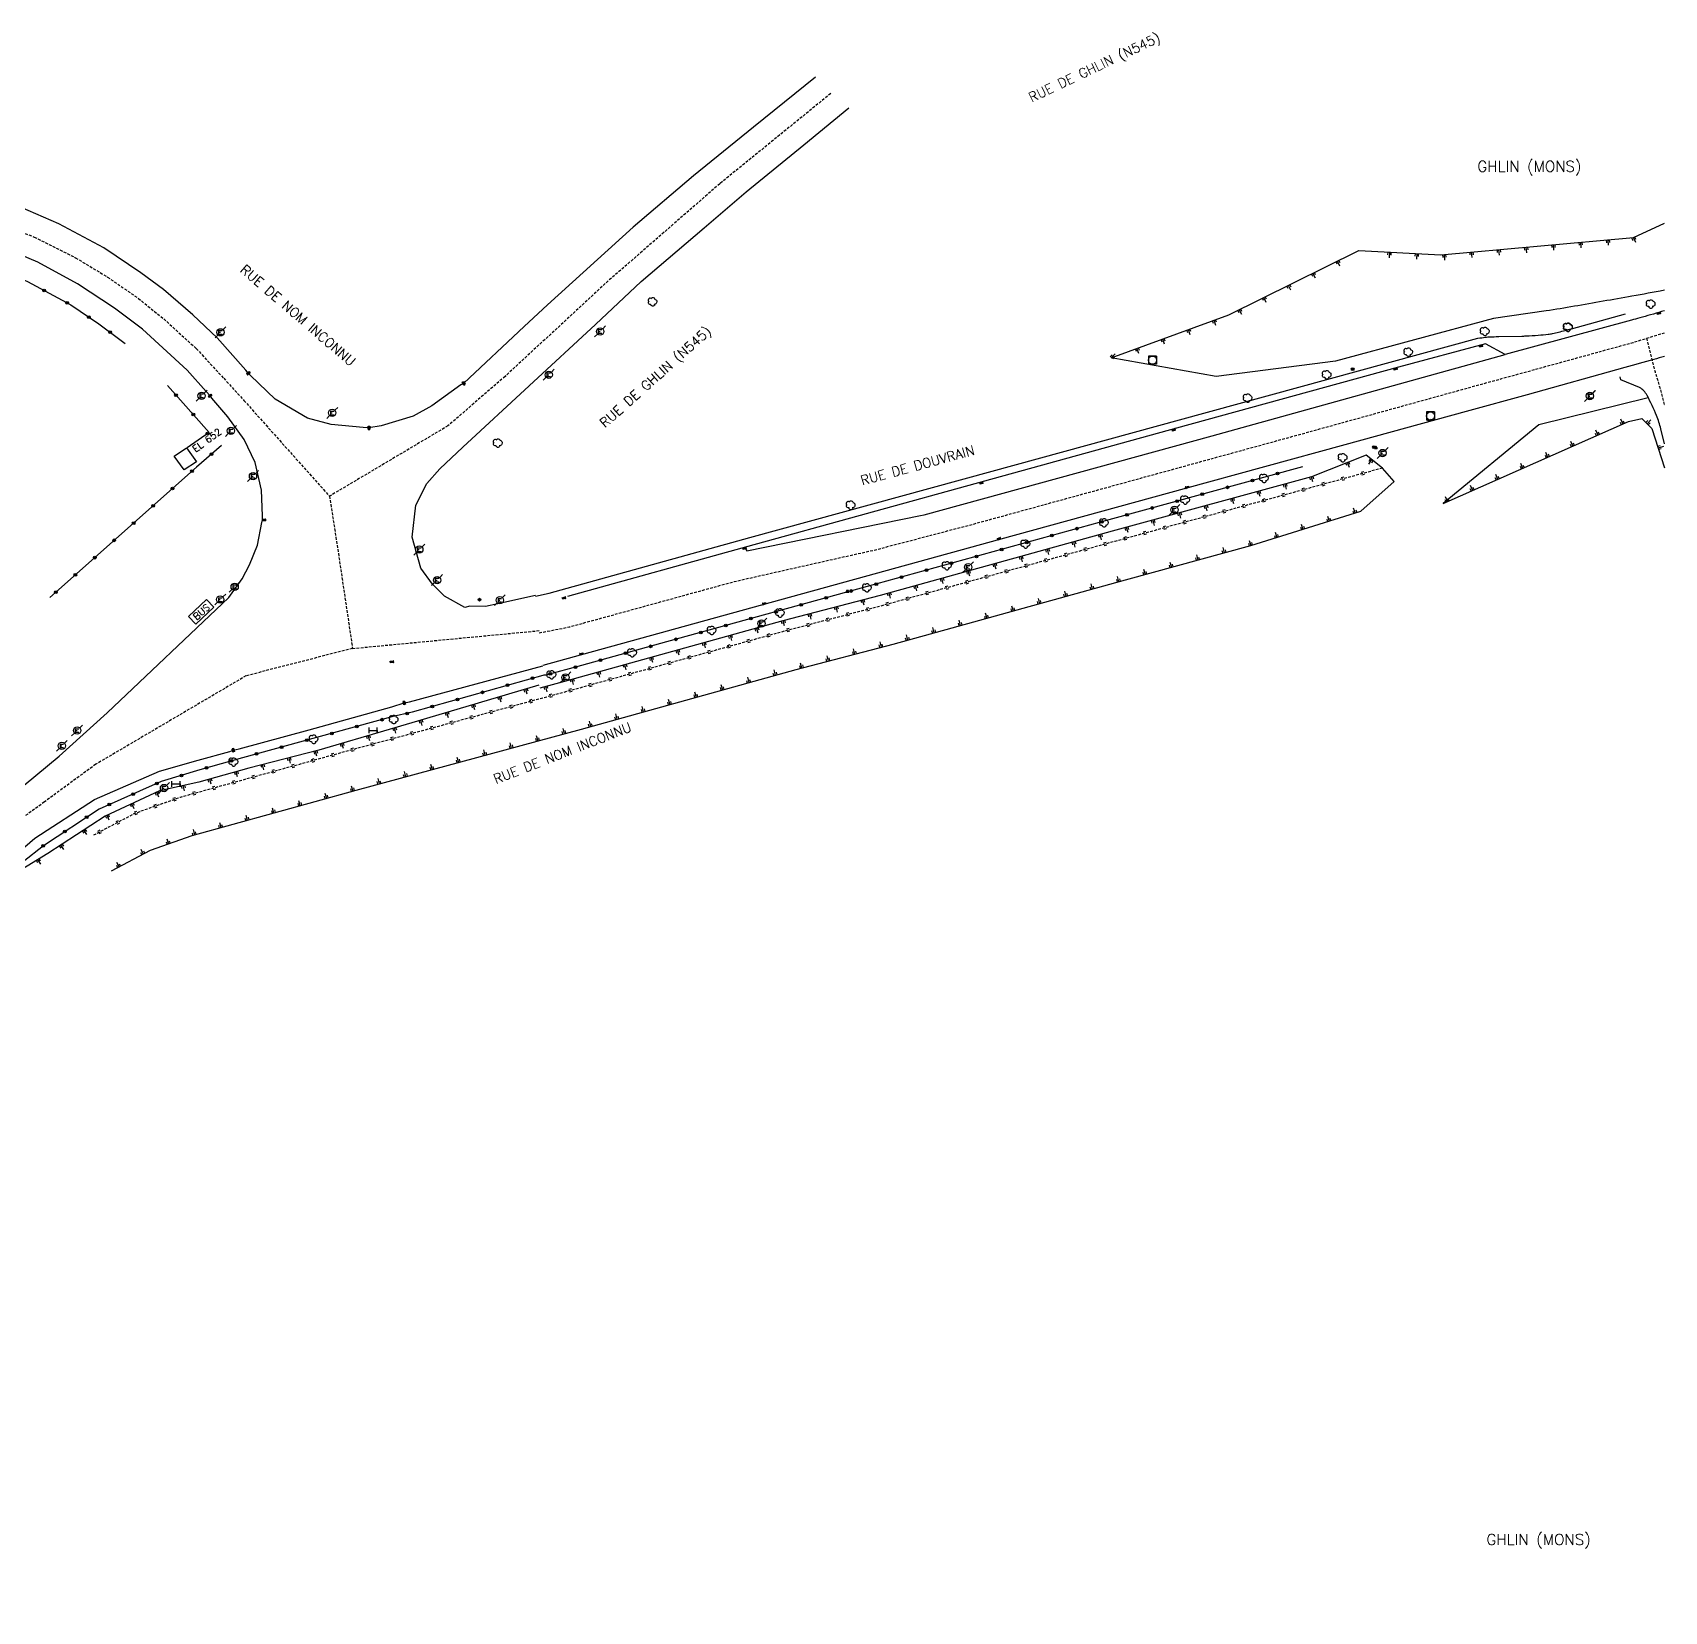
# Model space of a CAD drawing. Header units: millimetres. Extents: x 114000 to 115000, y 129000 to 130000.
# Drawn here: x 114702 to 115000, y 129000 to 129288.4 of the extents above; entities that cross this region are included whole.
import ezdxf
from ezdxf.enums import TextEntityAlignment as Align

# ---------------------------------------------------------------- set-up
doc = ezdxf.new("R2010")
doc.units = ezdxf.units.MM
doc.linetypes.add('DASHED', pattern=[0.75, 0.5, -0.25])
doc.layers.get('0').update_dxf_attribs({"linetype": 'CONTINUOUS'})
for name, color, linetype in [('W0001', 6, 'DASHED'), ('W0008', 7, 'CONTINUOUS'), ('W0100', 7, 'CONTINUOUS'), ('W0211', 2, 'CONTINUOUS'), ('W0220', 5, 'DASHED'), ('W0300', 7, 'CONTINUOUS'), ('W0322', 7, 'CONTINUOUS'), ('W0400', 7, 'CONTINUOUS'), ('W0420', 7, 'CONTINUOUS'), ('W0471', 7, 'CONTINUOUS'), ('W0851', 7, 'CONTINUOUS'), ('W0980', 7, 'CONTINUOUS'), ('W0984', 7, 'CONTINUOUS'), ('W0989', 7, 'CONTINUOUS'), ('W1474', 7, 'CONTINUOUS')]:
    doc.layers.add(name, color=color, linetype=linetype)
doc.styles.get("Standard").update_dxf_attribs({"font": 'romans.shx', "width": 0.85})

# ---------------------------------------------------------------- blocks, each defined once
blk = doc.blocks.new('t322o')
at = {"color": 0, "linetype": 'Continuous'}
for radius in [0.25, 0.15]:
    blk.add_circle((0, 0), radius, dxfattribs=at)
blk = doc.blocks.new('t211o')
at = {"color": 0, "linetype": 'Continuous'}
for p, q in [((-0.29, 0.5), (-0.29, 0)), ((0, 1), (0, 0)), ((0.29, 0.5), (0.29, 0))]:
    blk.add_line(p, q, dxfattribs=at)
blk = doc.blocks.new('T300')
for p, q in [((-0.8, 0.51), (-0.86, 0.34)), ((-0.86, 0.34), (-0.86, 0.17)), ((-0.86, 0.17), (-0.74, 0.06)), ((-0.69, 0.63), (-0.8, 0.51)), ((-0.8, -0.06), (-0.74, 0.06)), ((-0.74, 0.06), (-0.69, 0.11)), ((-0.57, 0.69), (-0.69, 0.63)), ((-0.46, 0.69), (-0.57, 0.69)), ((-0.29, 0.63), (-0.46, 0.69)), ((-0.29, 0.63), (-0.17, 0.74)), ((-0.23, 0.57), (-0.29, 0.63)), ((-0.17, 0.74), (-0.06, 0.8)), ((-0.06, 0.8), (0.06, 0.8)), ((0.06, 0.8), (0.23, 0.74)), ((0.23, 0.74), (0.34, 0.63)), ((0.34, 0.63), (0.4, 0.51)), ((0.46, 0.46), (0.34, 0.46)), ((0.4, 0.51), (0.4, 0.46)), ((0.57, 0.4), (0.46, 0.46)), ((0.57, 0.4), (0.69, 0.29)), ((0.69, 0.29), (0.74, 0.17)), ((0.74, 0.06), (0.69, -0.17)), ((0.74, 0.17), (0.74, 0.06)), ((-0.8, -0.17), (-0.8, -0.06)), ((-0.8, -0.23), (-0.8, -0.17)), ((-0.74, -0.34), (-0.8, -0.23)), ((-0.69, -0.4), (-0.74, -0.34)), ((-0.51, -0.46), (-0.69, -0.4)), ((-0.4, -0.46), (-0.51, -0.46)), ((-0.4, -0.46), (-0.34, -0.46)), ((-0.34, -0.46), (-0.34, -0.4)), ((-0.34, -0.51), (-0.34, -0.46)), ((-0.29, -0.63), (-0.34, -0.51)), ((-0.17, -0.74), (-0.29, -0.63)), ((-0.06, -0.8), (-0.17, -0.74)), ((0.06, -0.8), (-0.06, -0.8)), ((0.17, -0.74), (0.06, -0.8)), ((0.23, -0.69), (0.17, -0.74)), ((0.29, -0.46), (0.23, -0.46)), ((0.29, -0.63), (0.23, -0.69)), ((0.46, -0.4), (0.29, -0.46)), ((0.34, -0.51), (0.29, -0.63)), ((0.34, -0.51), (0.34, -0.46)), ((0.57, -0.34), (0.46, -0.4)), ((0.63, -0.29), (0.57, -0.34)), ((0.69, -0.17), (0.63, -0.29))]:
    blk.add_line(p, q)
blk = doc.blocks.new('T471')
for p, q in [((-0.333334, 0.333334), (-0.333334, -0.333334)), ((-0.333334, 0.333334), (0.333334, 0.333334)), ((-0.333334, 0), (0, 0)), ((0.500001, 0.500001), (1.000002, 1.000002)), ((-0.500001, -0.500001), (-1.000002, -1.000002)), ((-0.333334, -0.333334), (0.333334, -0.333334))]:
    blk.add_line(p, q)
blk.add_ellipse((0, 0), major_axis=(0.471405, 0.471405), ratio=1, start_param=5.4977871438, end_param=11.780972451)
blk = doc.blocks.new('T400')
for p, q in [((-0.15, 0.3), (0.15, 0.3)), ((-0.15, -0.25), (-0.15, 0.3)), ((-0.15, 0.15), (0.15, 0.15)), ((-0.15, 0), (0.15, 0)), ((0.15, 0.3), (0.15, -0.25)), ((-0.15, -0.15), (0.15, -0.15)), ((-0.15, -0.25), (-0.15, -0.3)), ((-0.15, -0.3), (0.15, -0.3)), ((0.15, -0.3), (0.15, -0.25))]:
    blk.add_line(p, q)
blk = doc.blocks.new('T420')
for p, q in [((0.75, 0.75), (-0.75, 0.75)), ((-0.75, 0.75), (-0.75, -0.75)), ((0.75, 0.75), (0.75, -0.75)), ((0.75, -0.75), (-0.75, -0.75))]:
    blk.add_line(p, q)
blk.add_ellipse((0, 0), major_axis=(-0.53, 0.53), ratio=1, start_param=3.926991, end_param=10.210176)
blk = doc.blocks.new('T851')
for p, q in [((-0.25, -0.15), (0, 0.32)), ((0, 0.32), (0.25, -0.15)), ((-0.25, -0.15), (0.25, -0.15))]:
    blk.add_line(p, q)
for major_axis in [(-0.106, 0.106), (-0.0354, 0.0354), (-0.0236, 0.0236)]:
    blk.add_ellipse((0, 0), major_axis=major_axis, ratio=1, start_param=3.926991, end_param=10.210176)
blk = doc.blocks.new('t220o')
at = {"color": 0, "linetype": 'Continuous'}
for p, q in [((-0.25, 0.25), (0.25, 0.25)), ((-0.25, -0.25), (0.25, -0.25))]:
    blk.add_line(p, q, dxfattribs=at)
blk = doc.blocks.new('T1474')
at = {"color": 0, "linetype": 'Continuous', "flags": 128}
for points in [[(-0.75, -0.5), (-0.75, 0.5)], [(-0.75, 0), (0.75, 0)], [(0.75, 0), (0.75, -0.5), (0.75, 0.5)]]:
    blk.add_lwpolyline(points, dxfattribs=at)

msp = doc.modelspace()

# ---------------------------------------------------------------- linework, layer by layer
at = {"layer": 'W0001'}
msp.add_line((114760.45, 129175.91), (114794.51, 129179.16), dxfattribs=at)
for points in [[(114847.77, 129277.28), (114827.51, 129260.8), (114807.16, 129243.06), (114788.31, 129225.62), (114777.87, 129216.57), (114756.24, 129203.72)], [(114693.69, 129254.5), (114702.33, 129251.07), (114709.89, 129247.28), (114715.72, 129243.76), (114721.34, 129239.86), (114725.97, 129236.12), (114731.93, 129230.68), (114736.95, 129225.26), (114740.63, 129221.21), (114756.24, 129203.72), (114757.42, 129196.26), (114760.45, 129175.91), (114740.99, 129170.9), (114713.56, 129154.74), (114704.18, 129147.86), (114696.68, 129142.43)]]:
    msp.add_lwpolyline(points, dxfattribs=at)
at = {"layer": 'W0001', "flags": 128}
for points in [[(114794.55, 129178.76), (114800.02, 129179.84), (114830.17, 129188.14), (114856.27, 129194.02), (114874.02, 129198.69), (114905.15, 129207.24), (114931.23, 129214.41), (114963.06, 129223.22), (114994.32, 129231.82), (115000, 129233.59)], [(114996.75, 129232.58), (114998.3, 129226.45), (114999.27, 129223.19), (115000, 129220.23)]]:
    msp.add_lwpolyline(points, dxfattribs=at)
at = {"layer": 'W0008'}
for points in [[(114844.98, 129280.29), (114833.67, 129271.15), (114822.74, 129262.26), (114811.7, 129252.9), (114796.04, 129238.69), (114791.79, 129234.7), (114780.76, 129224.35), (114780.26, 129224.06), (114774.95, 129220.24), (114771.52, 129218.37), (114765.7, 129216.6), (114763.46, 129216.23), (114762.4, 129216.26), (114756.54, 129216.8), (114752.25, 129217.96), (114746.34, 129221.43), (114741.84, 129225.8), (114741.41, 129226.19), (114740.96, 129226.77), (114735.74, 129232.64), (114731.29, 129236.86), (114725.91, 129241.47), (114721.79, 129244.54), (114715.07, 129249.08), (114706.83, 129253.5), (114699.8, 129256.53)], [(114793.88, 129185.59), (114787, 129184.07), (114784.76, 129183.57), (114781.85, 129183.61), (114780.96, 129183.41), (114777.23, 129185.47), (114775.03, 129187.68), (114772.92, 129190.6), (114771.34, 129196.24), (114771.99, 129202.1), (114774.04, 129206.03), (114776.39, 129208.7), (114780.57, 129212.71), (114804.82, 129235.09), (114813.18, 129242.92), (114824.68, 129252.76), (114832.32, 129259.34), (114842.84, 129267.89), (114851.08, 129274.69)], [(114700.48, 129150.94), (114706.88, 129156.22), (114715.66, 129164.15), (114737.86, 129185.23), (114740.33, 129188.64), (114741.66, 129191.18), (114743.11, 129194.79), (114743.88, 129198.89), (114744.04, 129199.38), (114744, 129200.14), (114743.86, 129204.83), (114742.65, 129209.88), (114740.69, 129214.06), (114737.69, 129218.25), (114734.78, 129221.61), (114734.43, 129222.07), (114733.74, 129222.83), (114730.24, 129226.75), (114722.13, 129234.25), (114716.96, 129238.1), (114710.23, 129242.52), (114702.97, 129246.45), (114695.44, 129249.65)], [(114574.59, 129000), (114584.77, 129016.34), (114598.36, 129035.8), (114610.14, 129051.28), (114622.73, 129066.41), (114634.21, 129079.22), (114656.75, 129102.04), (114670.74, 129114.84), (114684.9, 129126.74), (114695.54, 129135.35), (114702.42, 129141.24), (114713.34, 129148.31), (114725.2, 129153.49), (114732.26, 129155.5), (114738.05, 129157.09), (114738.67, 129157.31), (114739.75, 129157.59), (114752.51, 129161.07), (114767.62, 129165.25), (114769.91, 129165.97), (114770.87, 129166.14), (114795.19, 129172.75)]]:
    msp.add_lwpolyline(points, dxfattribs=at)
at = {"layer": 'W0008', "flags": 128}
for points in [[(114793.89, 129185.47), (114796.36, 129186), (114832.98, 129196.16), (114877.23, 129208.27), (114911.47, 129217.67), (114965.95, 129232.57, -0.012424), (114967.33, 129232.77, -0.021288), (114968.14, 129232.84, -0.000262), (114969.66, 129232.89, -0.004194), (114969.76, 129232.89), (114974, 129232.97, 0.010439), (114974.73, 129233, 0.003426), (114976.96, 129233.15, 0.009818), (114978.78, 129233.32, 0.021767), (114979.59, 129233.45, 0.011852), (114980.67, 129233.69, 0.005342), (114983.05, 129234.32), (114992.88, 129237.03)], [(115000, 129237.59, -0.001704), (114999.49, 129237.44, -0.000967), (114995.49, 129236.29, -0.002571), (114993.98, 129235.87), (114970.94, 129229.59)], [(115000, 129229.25, -0.000291), (114998.06, 129228.7, -0.00082), (114992.78, 129227.22), (114974.93, 129222.24), (114963.82, 129219.22), (114941.63, 129213.1), (114912.3, 129205.05), (114878.85, 129195.87), (114834.86, 129183.74), (114800.92, 129174.39), (114795.18, 129172.82)], [(115000, 129213.28), (114999.34, 129216.05, 0.038856), (114998.57, 129218.45, 0.024012), (114996.84, 129222.14, 0.137948), (114995.48, 129223.58), (114992.08, 129224.98), (114991.92, 129225.54)]]:
    msp.add_lwpolyline(points, format="xyb", dxfattribs=at)
msp.add_lwpolyline([(114832.24, 129194.1), (114832.43, 129193.73), (114864.19, 129200.19), (114864.85, 129200.33), (114917.43, 129214.76), (114970.95, 129229.6), (114967.31, 129231.53), (114951.43, 129227.27), (114910.9, 129216.13), (114875.86, 129206.45), (114832.62, 129194.52), (114799.69, 129185.43)], dxfattribs=at)
at = {"layer": 'W0100'}
for p, q in [((114733.77, 129184.86), (114730.48, 129181.77)), ((114735.14, 129183.45), (114733.77, 129184.86))]:
    msp.add_line(p, q, dxfattribs=at)
for points in [[(114729.7, 129208.52), (114727.86, 129211.05), (114730.15, 129212.53), (114731.99, 129210), (114729.7, 129208.52)], [(114735.14, 129183.45), (114731.84, 129180.36), (114730.48, 129181.77)]]:
    msp.add_lwpolyline(points, dxfattribs=at)
at = {"layer": 'W0211', "flags": 128}
msp.add_lwpolyline([(115000, 129241.34, -0.001531), (114994.08, 129240.26, -0.000912), (114983.57, 129238.41, -0.006049), (114978.39, 129237.57), (114968.78, 129236.2), (114939.95, 129228.41), (114918.13, 129225.56), (114899, 129229), (114920.5, 129236.87), (114944.19, 129248.59), (114959.17, 129247.8), (114994.34, 129250.96), (115000, 129253.61)], format="xyb", dxfattribs=at)
for points in [[(114997.06, 129221.72), (114977.08, 129216.74), (114959.58, 129202.41), (114993.45, 129217.39), (114995.89, 129217.93), (114997.73, 129216.1), (115000, 129208.88)], [(114716.42, 129135.27), (114723.57, 129139.04), (114731.2, 129141.74), (114761.1, 129150.03), (114802.24, 129161.19), (114841.45, 129172.08), (114859.17, 129176.71), (114901.59, 129188.43), (114924.46, 129194.7), (114944.59, 129200.96), (114950.66, 129206.42), (114948.54, 129208.86), (114945.55, 129211.23), (114935.56, 129207.29), (114899.15, 129197.31), (114856.78, 129185.6), (114839.05, 129180.97), (114799.8, 129170.07), (114794.67, 129168.68)]]:
    msp.add_lwpolyline(points, dxfattribs=at)
at = {"layer": 'W0211'}
msp.add_lwpolyline([(114794.48, 129169.2), (114772.29, 129162.6), (114767.16, 129161.13), (114754.28, 129157.32), (114741.52, 129154.04), (114732.4, 129151.51), (114725.19, 129149.88), (114715.27, 129145.27), (114704.82, 129138.47), (114696.17, 129133.18), (114685.97, 129126.06), (114671.43, 129113.87), (114657.34, 129101.38), (114634.73, 129078.78), (114623.38, 129066.03), (114610.88, 129050.82), (114599.2, 129035.56), (114585.7, 129016.01), (114575.57, 129000)], dxfattribs=at)
at = {"layer": 'W0220', "flags": 128}
msp.add_lwpolyline([(114948.54, 129208.86), (114899.66, 129195.46), (114857.27, 129183.75), (114839.55, 129179.12), (114800.31, 129168.23), (114759.17, 129157.06), (114729, 129148.7), (114720.64, 129145.74), (114713.03, 129141.72)], dxfattribs=at)
at = {"layer": 'W0322'}
for points in [[(114623.16, 129246.62), (114645.12, 129250.4), (114654.13, 129251.56), (114666.35, 129251.79), (114678.3, 129250.41), (114695.59, 129245.37), (114701.08, 129242.95), (114709.02, 129238.66), (114714.13, 129235.24), (114718.96, 129231.62)], [(114726.64, 129223.97), (114734.29, 129215.39), (114730.27, 129212.58)], [(114736.5, 129212.98), (114731.99, 129209.03), (114705.18, 129185.21)], [(114795.6, 129171.12), (114771.33, 129164.26), (114767.64, 129163.4), (114753.9, 129159.63), (114740.34, 129155.95), (114732.55, 129153.74), (114725.5, 129151.58), (114714.18, 129146.56), (114704, 129139.86), (114696.62, 129134.01), (114685.68, 129126.32), (114671.22, 129114.13), (114657.2, 129101.54), (114634.62, 129078.95), (114623.22, 129066.05), (114610.68, 129050.88), (114599.1, 129035.74), (114585.29, 129016.09), (114575.29, 129000)]]:
    msp.add_lwpolyline(points, dxfattribs=at)
at = {"layer": 'W0322', "flags": 128}
msp.add_lwpolyline([(114933.95, 129209.1), (114898.57, 129199.4), (114856.2, 129187.7), (114817.77, 129177.1), (114802.27, 129172.81), (114795.5, 129170.95)], dxfattribs=at)

# ---------------------------------------------------------------- block references
at = {"layer": 'W0211'}
for p, rotation in [((114979.75, 129249.65), 185.1417192021709), ((114984.73, 129250.1), 185.1417192021793), ((114989.71, 129250.55), 185.1417192021793), ((114994.34, 129250.96), 205.0829196940197), ((114940.31, 129246.67), 205.2399321990542), ((114949.85, 129248.29), 176.9771006050003), ((114954.84, 129248.03), 176.9771006049919), ((114959.83, 129247.86), 185.14171920218), ((114964.81, 129248.31), 185.14171920218), ((114969.79, 129248.76), 185.14171920218), ((114974.77, 129249.2), 185.1417192021793), ((114935.83, 129244.46), 206.3234642848519), ((114931.35, 129242.24), 206.3234642848631), ((114922.38, 129237.8), 206.3234642848631), ((114926.86, 129240.02), 206.3234642848555), ((114917.78, 129235.87), 200.1208461764172), ((114908.39, 129232.44), 200.1208461764172), ((114913.08, 129234.15), 200.1208461764172), ((114899, 129229), 315.4076895597354), ((114903.7, 129230.72), 200.1208461764172), ((114992.4, 129216.93), 23.85818033018056), ((114996.85, 129216.97), 315.225827176543), ((114983.26, 129212.89), 23.8581803301763), ((114987.83, 129214.91), 23.8581803301763), ((114978.69, 129210.87), 23.85818033017293), ((114998.86, 129212.51), 287.4364005784579), ((114942.12, 129209.88), 201.5526093015157), ((114946.58, 129210.42), 148.8470108929837), ((114974.12, 129208.84), 23.8581803301763), ((114930.73, 129205.96), 195.3310789244195), ((114935.56, 129207.29), 195.3310789244115), ((114964.97, 129204.8), 23.85818033018056), ((114969.54, 129206.82), 23.85818033018392), ((114916.27, 129202), 195.3310789244195), ((114921.09, 129203.32), 195.3310789244195), ((114925.91, 129204.64), 195.3310789244195), ((114960.4, 129202.78), 23.85818033018818), ((114906.63, 129199.35), 195.3310789244275), ((114911.45, 129200.68), 195.3310789244195), ((114938.78, 129199.15), 17.28271581515391), ((114943.55, 129200.64), 20.39548494413615), ((114896.98, 129196.71), 195.4392200764772), ((114901.8, 129198.03), 195.3310789244195), ((114929.23, 129196.18), 17.28271581516187), ((114934, 129197.67), 17.28271581515639), ((114887.35, 129194.04), 195.4392200764933), ((114892.16, 129195.38), 195.4392200764853), ((114914.81, 129192.05), 15.33107892404726), ((114919.63, 129193.37), 15.33107892404726), ((114924.46, 129194.7), 17.28271581516187), ((114872.89, 129190.05), 195.439220076475), ((114877.71, 129191.38), 195.4392200764853), ((114882.53, 129192.71), 195.4392200764772), ((114905.17, 129189.41), 15.33107892404726), ((114909.99, 129190.73), 15.33107892404726), ((114863.25, 129187.39), 195.4392200764772), ((114868.07, 129188.72), 195.4392200764772), ((114895.53, 129186.75), 15.43922007683118), ((114900.35, 129188.08), 15.43922007683118), ((114853.6, 129184.77), 194.6440918588732), ((114858.43, 129186.06), 195.439220076475), ((114885.89, 129184.09), 15.43922007682314), ((114890.71, 129185.42), 15.43922007683118), ((114839.09, 129180.98), 194.6440918588732), ((114843.93, 129182.24), 194.6440918588732), ((114848.76, 129183.51), 194.6440918588673), ((114871.43, 129180.1), 15.43922007683118), ((114876.25, 129181.43), 15.43922007682894), ((114881.07, 129182.76), 15.43922007683118), ((114829.45, 129178.31), 195.5161111438393), ((114834.27, 129179.64), 195.5161111438554), ((114861.8, 129177.44), 15.43922007682091), ((114866.61, 129178.77), 15.43922007683118), ((114819.82, 129175.63), 195.5161111438554), ((114824.64, 129176.97), 195.5161111438474), ((114852.13, 129174.87), 14.6440918587964), ((114856.97, 129176.14), 14.6440918587964), ((114810.18, 129172.96), 195.5161111438474), ((114815, 129174.29), 195.5161111438474), ((114842.46, 129172.34), 14.6440918587964), ((114847.29, 129173.61), 14.6440918587964), ((114800.55, 129170.28), 195.5161111438474), ((114805.37, 129171.62), 195.5161111438451), ((114828, 129168.35), 15.51611114377641), ((114832.82, 129169.68), 15.51611114377864), ((114837.64, 129171.02), 15.51611114377641), ((114787.29, 129167.06), 196.5607347046754), ((114792.08, 129168.49), 196.5607347046754), ((114795.73, 129168.97), 195.1840680492179), ((114818.37, 129165.67), 15.51611114377061), ((114823.18, 129167.01), 15.51611114377641), ((114777.7, 129164.21), 196.5607347046754), ((114782.5, 129165.64), 196.5607347046754), ((114808.73, 129163), 15.51611114377061), ((114813.55, 129164.33), 15.51611114376837), ((114768.11, 129161.4), 196.0692679354937), ((114772.91, 129162.79), 196.5607347046754), ((114799.09, 129160.34), 15.18406804900142), ((114803.91, 129161.66), 15.51611114376837), ((114753.71, 129157.17), 194.3948668229309), ((114758.52, 129158.57), 196.4666907060881), ((114763.31, 129159.99), 196.4666907060881), ((114784.62, 129156.41), 15.18406804900948), ((114789.44, 129157.72), 15.18406804900142), ((114794.27, 129159.03), 15.18406804900142), ((114744.03, 129154.69), 194.3948668229309), ((114748.87, 129155.93), 194.3948668229309), ((114774.97, 129153.79), 15.18406804900142), ((114779.79, 129155.1), 15.18406804899925), ((114734.38, 129152.06), 195.5172271884051), ((114739.2, 129153.4), 195.5172271884051), ((114765.32, 129151.17), 15.18406804900142), ((114770.14, 129152.48), 15.18406804900948), ((114724.69, 129149.64), 204.884207958174), ((114729.53, 129150.86), 192.7876388630458), ((114755.67, 129148.53), 15.49702614852903), ((114760.49, 129149.86), 15.49702614852681), ((114715.62, 129145.44), 204.884207958174), ((114720.15, 129147.54), 204.884207958174), ((114741.22, 129144.52), 15.49702614852903), ((114746.04, 129145.85), 15.49702614852903), ((114750.86, 129147.19), 15.49702614853707), ((114711.4, 129142.76), 213.0670641201896), ((114731.59, 129141.85), 15.49702614853485), ((114736.4, 129143.18), 15.49702614852903), ((114707.21, 129140.03), 213.0670641201896), ((114722.24, 129138.33), 27.77205220602039), ((114726.86, 129140.2), 19.51117074946684), ((114702.99, 129137.35), 211.4694186192675), ((114717.82, 129136.01), 27.77205220601691)]:
    msp.add_blockref('t211o', p, dxfattribs=dict(at, rotation=rotation))
at = {"layer": 'W0220'}
for p, rotation in [((114944.93, 129207.87), 195.3310789241482), ((114934.08, 129204.89), 195.3310789241482), ((114937.69, 129205.89), 195.3310789241482), ((114941.31, 129206.88), 195.3310789241482), ((114923.23, 129201.92), 195.3310789241482), ((114926.84, 129202.91), 195.3310789241482), ((114930.46, 129203.9), 195.3310789241482), ((114912.38, 129198.95), 195.3310789241482), ((114916, 129199.94), 195.3310789241482), ((114919.61, 129200.93), 195.3310789241482), ((114901.53, 129195.97), 195.3310789241482), ((114905.15, 129196.96), 195.3310789241482), ((114908.76, 129197.95), 195.3310789241482), ((114890.68, 129192.98), 195.439220076768), ((114894.3, 129193.98), 195.439220076768), ((114897.91, 129194.98), 195.439220076768), ((114879.84, 129189.99), 195.439220076768), ((114883.45, 129190.98), 195.439220076768), ((114887.07, 129191.98), 195.439220076768), ((114869, 129186.99), 195.439220076768), ((114872.61, 129187.99), 195.439220076768), ((114876.23, 129188.99), 195.439220076768), ((114858.15, 129184), 195.439220076768), ((114861.77, 129184.99), 195.439220076768), ((114865.38, 129185.99), 195.439220076768), ((114847.27, 129181.14), 194.6440918589351), ((114850.9, 129182.09), 194.6440918589351), ((114854.53, 129183.04), 194.6440918589351), ((114836.4, 129178.25), 195.5161111438352), ((114840.01, 129179.24), 194.6440918589351), ((114843.64, 129180.19), 194.6440918589351), ((114825.56, 129175.24), 195.5161111438352), ((114829.17, 129176.24), 195.5161111438352), ((114832.79, 129177.24), 195.5161111438352), ((114814.72, 129172.23), 195.5161111438352), ((114818.33, 129173.23), 195.5161111438352), ((114821.95, 129174.23), 195.5161111438352), ((114803.88, 129169.22), 195.5161111438352), ((114807.49, 129170.22), 195.5161111438352), ((114811.11, 129171.22), 195.5161111438352), ((114793.03, 129166.25), 195.1840680490231), ((114796.65, 129167.23), 195.1840680490231), ((114800.27, 129168.22), 195.1840680490231), ((114782.17, 129163.3), 195.1840680490231), ((114785.79, 129164.29), 195.1840680490231), ((114789.41, 129165.27), 195.1840680490231), ((114771.31, 129160.36), 195.1840680490231), ((114774.93, 129161.34), 195.1840680490231), ((114778.55, 129162.32), 195.1840680490231), ((114760.46, 129157.41), 195.1840680490231), ((114764.07, 129158.39), 195.1840680490231), ((114767.69, 129159.38), 195.1840680490231), ((114749.61, 129154.41), 195.497026148434), ((114753.23, 129155.41), 195.497026148434), ((114756.84, 129156.42), 195.497026148434), ((114738.77, 129151.41), 195.497026148434), ((114742.39, 129152.41), 195.497026148434), ((114746, 129153.41), 195.497026148434), ((114727.95, 129148.33), 199.5111707494484), ((114731.54, 129149.4), 195.497026148434), ((114735.16, 129150.4), 195.497026148434), ((114720.88, 129145.82), 199.5111707494484), ((114724.42, 129147.07), 199.5111707494484), ((114714.23, 129142.36), 207.7720522060445), ((114717.55, 129144.11), 207.7720522060445)]:
    msp.add_blockref('t220o', p, dxfattribs=dict(at, rotation=rotation))
at = {"layer": 'W0300'}
for p in [(114815.28, 129239.22), (114997.54, 129238.81), (114982.41, 129234.55), (114982.45, 129234.61), (114967.25, 129233.81), (114953.27, 129230.03), (114938.38, 129225.89), (114923.94, 129221.63), (114787.01, 129213.41), (114941.3, 129210.74), (114926.93, 129206.97), (114851.46, 129202.06), (114912.52, 129203.01), (114897.69, 129198.86), (114883.37, 129194.97), (114869.01, 129191.01), (114854.41, 129186.97), (114838.55, 129182.39), (114826.07, 129179.18), (114811.54, 129175.1), (114796.82, 129171.09), (114768.01, 129162.91), (114753.38, 129159.3), (114738.74, 129155.15)]:
    msp.add_blockref('T300', p, dxfattribs=at)
at = {"layer": 'W0322'}
for p, rotation in [((114704.15, 129241.29), 331.6097780692278), ((114708.33, 129239.03), 331.6097780692278), ((114712.32, 129236.45), 326.1885009627552), ((114716.19, 129233.7), 323.2403461327991), ((114943.08, 129226.93), 45.4076895597294), ((114728.22, 129222.2), 311.7249808688478), ((114731.38, 129218.66), 311.7249808688478), ((114733.99, 129215.18), 214.9681955821813), ((114734.71, 129211.41), 221.1985499145394), ((114946.98, 129212.69), 45.4076895597294), ((114731.14, 129208.28), 221.6212200605114), ((114929.37, 129207.85), 195.3310789242896), ((114727.59, 129205.12), 221.6212200605114), ((114920.21, 129205.34), 195.3310789242896), ((114924.79, 129206.59), 195.3310789242896), ((114724.04, 129201.97), 221.6212200605114), ((114911.05, 129202.82), 195.3310789242896), ((114915.63, 129204.08), 195.3310789242896), ((114720.49, 129198.81), 221.6212200605114), ((114897.3, 129199.05), 195.4392200757385), ((114901.88, 129200.31), 195.3310789242896), ((114906.47, 129201.57), 195.3310789242896), ((114716.94, 129195.66), 221.6212200605114), ((114888.15, 129196.53), 195.4392200757385), ((114892.73, 129197.79), 195.4392200757385), ((114874.41, 129192.73), 195.4392200757385), ((114878.99, 129194), 195.4392200757385), ((114883.57, 129195.26), 195.4392200757385), ((114713.39, 129192.5), 221.6212200605114), ((114865.25, 129190.2), 195.4392200757385), ((114869.83, 129191.47), 195.4392200757385), ((114709.84, 129189.35), 221.6212200605114), ((114856.1, 129187.67), 195.4232893978631), ((114860.68, 129188.94), 195.4392200757385), ((114706.29, 129186.19), 221.6212200605114), ((114783.62, 129184.82), 45.40768955973526), ((114842.36, 129183.88), 195.4232893978631), ((114846.94, 129185.15), 195.4232893978631), ((114851.52, 129186.41), 195.4232893978631), ((114833.2, 129181.36), 195.4232893978631), ((114837.78, 129182.62), 195.4232893978631), ((114824.04, 129178.83), 195.4232893978631), ((114828.62, 129180.09), 195.4232893978631), ((114810.31, 129175.03), 195.4841465562266), ((114814.89, 129176.3), 195.4841465562266), ((114819.47, 129177.57), 195.4232893978631), ((114801.15, 129172.5), 195.3028949684284), ((114805.73, 129173.76), 195.4841465562266), ((114788.74, 129169.18), 195.7837394080435), ((114793.31, 129170.48), 195.7837394080435), ((114796.57, 129171.25), 195.3028949684284), ((114779.6, 129166.6), 195.7837394080435), ((114784.17, 129167.89), 195.7837394080435), ((114765.84, 129162.9), 195.3447889528095), ((114770.45, 129164.05), 193.1756376738599), ((114775.03, 129165.31), 195.7837394080435), ((114756.68, 129160.39), 195.3447889528095), ((114761.26, 129161.65), 195.3447889528095), ((114747.51, 129157.89), 195.187959702897), ((114752.1, 129159.14), 195.187959702897), ((114733.78, 129154.09), 195.8025769231918), ((114738.35, 129155.38), 195.8025769231918), ((114742.93, 129156.65), 195.187959702897), ((114724.72, 129151.24), 203.9080653390685), ((114729.23, 129152.72), 197.0523946245848), ((114720.38, 129149.31), 203.9080653390685), ((114711.91, 129145.07), 213.3613659804743), ((114716.04, 129147.38), 203.9080653390685), ((114707.94, 129142.46), 213.3613659804743), ((114703.98, 129139.84), 218.4165920589644)]:
    msp.add_blockref('t322o', p, dxfattribs=dict(at, rotation=rotation))
at = {"layer": 'W0400'}
for p, rotation in [((114999.02, 129237.15), 106.0468471174125), ((114966.54, 129231.17), 105.0158739565873), ((114741.41, 129226.19), 308.3130880893245), ((114950.94, 129226.98), 105.3656261512463), ((114780.76, 129224.35), 30.16500189100265), ((114734.43, 129222.06), 309.2206251232202), ((114957.17, 129217.55), 105.4307053263188), ((114763.46, 129216.22), 358.2059809421794), ((114910.43, 129215.85), 105.4537509500708), ((114875.31, 129206.14), 105.4247299194486), ((114912.85, 129205.35), 285.3521214988334), ((114744.34, 129199.39), 92.56618098093978), ((114878.53, 129195.94), 105.4238085260855), ((114832.04, 129194.2), 105.4140815391557), ((114799.09, 129185.11), 105.4178907071754), ((114835.63, 129184.1), 285.4238085261462), ((114802.25, 129174.91), 285.0860896406784), ((114767.67, 129173.46), 97.64717401429347), ((114769.9, 129165.97), 197.3490269322817), ((114738.67, 129157.31), 195.2264064529904)]:
    msp.add_blockref('T400', p, dxfattribs=dict(at, rotation=rotation))
at = {"layer": 'W0420'}
for p in [(114906.53, 129228.57), (114957.29, 129218.38)]:
    msp.add_blockref('T420', p, dxfattribs=at)
at = {"layer": 'W0471'}
for p in [(114805.66, 129233.82), (114736.34, 129233.66), (114796.28, 129225.91), (114732.89, 129222.07), (114986.39, 129222.04), (114986.41, 129222.02), (114756.74, 129218.94), (114738.25, 129215.65), (114948.55, 129211.61), (114742.28, 129207.39), (114910.54, 129201.22), (114772.65, 129193.98), (114872.86, 129190.76), (114738.93, 129187.17), (114775.89, 129188.39), (114736.29, 129184.85), (114787.35, 129184.73), (114835.13, 129180.45), (114799.33, 129170.62), (114710.16, 129160.92), (114707.37, 129158.12), (114726.03, 129150.41)]:
    msp.add_blockref('T471', p, dxfattribs=at)
at = {"layer": 'W0851'}
for p in [(114947.32, 129212.6), (114850.83, 129186.36)]:
    msp.add_blockref('T851', p, dxfattribs=at)
at = {"layer": 'W1474'}
for p in [(114764.23, 129160.95), (114728.23, 129151.15)]:
    msp.add_blockref('T1474', p, dxfattribs=at)

# ---------------------------------------------------------------- texts
at = {"layer": 'W0980'}
for p in [(114975.36, 129263.84), (114977.04, 129012.99)]:
    msp.add_text('GHLIN (MONS)', height=2, dxfattribs=at).set_placement(p, align=Align.MIDDLE)
at = {"layer": 'W0984'}
for s, rotation, p in [('EL 652', 36.0989, (114733.86, 129213.95)), ('BUS', 41.2723, (114732.86, 129182.58))]:
    msp.add_text(s, height=1.25, rotation=rotation, dxfattribs=at).set_placement(p, align=Align.MIDDLE)
at = {"layer": 'W0989'}
for s, rotation, p in [('RUE DE GHLIN (N545)', 25.3493, (114895.99, 129281.94)), ('RUE DE NOM INCONNU', 319.1977, (114750.5, 129236.75)), ('RUE DE GHLIN (N545)', 41.8124, (114815.84, 129225.42)), ('RUE DE DOUVRAIN', 15.301, (114863.63, 129209.37)), ('RUE DE NOM INCONNU', 21.3086, (114798.78, 129156.8))]:
    msp.add_text(s, height=1.75, rotation=rotation, dxfattribs=at).set_placement(p, align=Align.MIDDLE)

doc.saveas('drawing.dxf')
